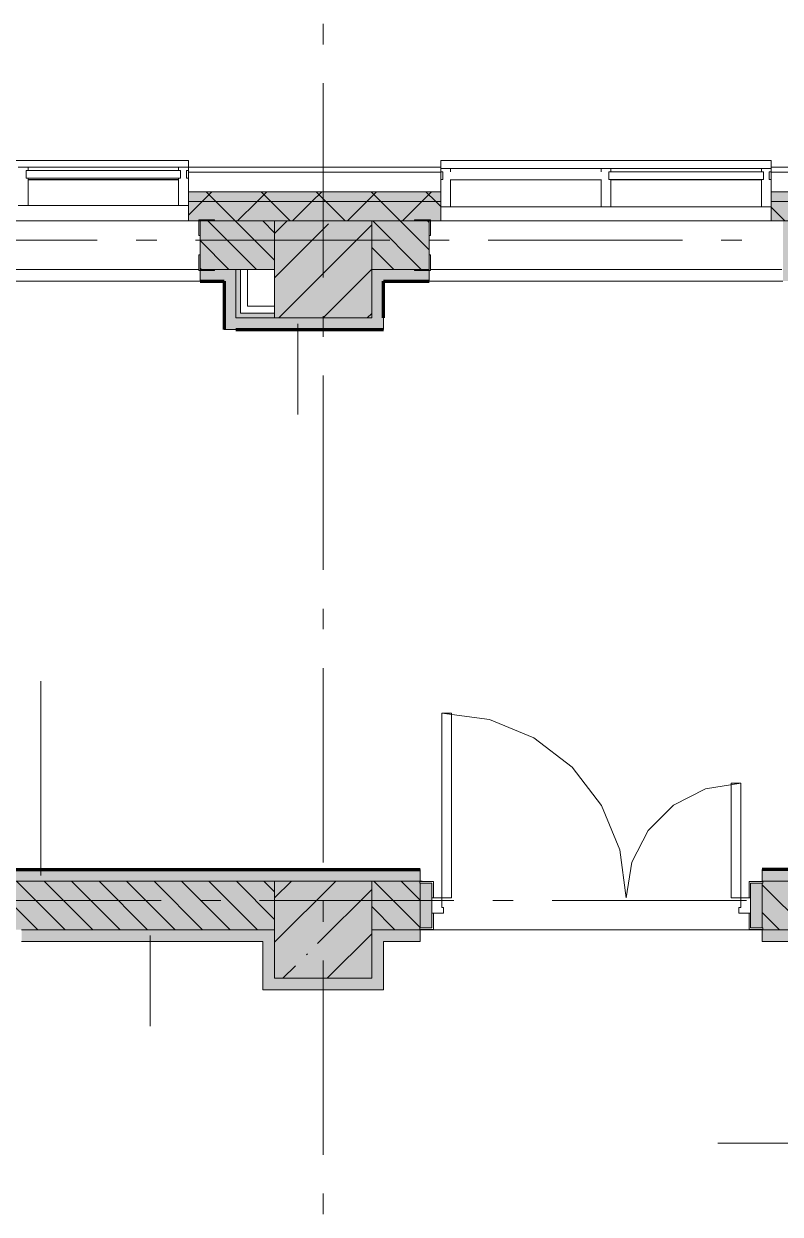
# Model space of a CAD drawing. Header units: millimetres. Extents: x -537608 to 253996, y -217170 to 186033.
# Drawn here: x -325852 to -321959, y -50015 to -43886 of the extents above; entities that cross this region are included whole.
import ezdxf

# ---------------------------------------------------------------- set-up
doc = ezdxf.new("R2010")
doc.units = ezdxf.units.MM
doc.layers.add('16) Лак 1.6м', color=160, linetype='Continuous', lineweight=90)
doc.layers.add('PDF _Геометрия', color=7, linetype='Continuous')
doc.layers.add('PDF _Сплошная заливка', color=7, linetype='Continuous', true_color=0xffffff)

msp = doc.modelspace()

# ---------------------------------------------------------------- hatches: boundary and pattern name
at = {"layer": 'PDF _Сплошная заливка', "transparency": 33554559}
h = msp.add_hatch(color=256, dxfattribs=at)
h.paths.add_polyline_path([(-291411.3555, -44900.6677), (-291411.3555, -44800.6673), (-298005.3554, -44800.6673), (-298005.3554, -44900.6677), (-292091.069, -44900.6677)], flags=0)
h.paths.add_polyline_path([(-300051.8592, -44900.6677), (-299705.3584, -44900.6677), (-299705.3584, -44800.6673), (-301005.3596, -44800.6673), (-301005.3596, -44900.6677), (-300470.8499, -44900.6677)], flags=0)
h.paths.add_polyline_path([(-303822.7632, -44900.6677), (-302705.3583, -44900.6677), (-302705.3583, -44800.6673), (-303995.3569, -44800.6673), (-303995.3569, -44900.6677)], flags=0)
h.paths.add_polyline_path([(-306061.3579, -44900.6677), (-305695.3599, -44900.6677), (-305695.3599, -44800.6673), (-307010.3586, -44800.6673), (-307010.3586, -44900.6677), (-306336.6949, -44900.6677)], flags=0)
h.paths.add_polyline_path([(-308850.6309, -44900.6677), (-308710.3573, -44900.6677), (-308710.3573, -44800.6673), (-310010.3585, -44800.6673), (-310010.3585, -44900.6677), (-309688.6081, -44900.6677)], flags=0)
h.paths.add_polyline_path([(-312061.362, -44900.6677), (-311710.3615, -44900.6677), (-311710.3615, -44800.6673), (-313005.3593, -44800.6673), (-313005.3593, -44900.6677), (-312202.5441, -44900.6677)], flags=0)
h.paths.add_polyline_path([(-316005.3592, -44900.6677), (-314705.3622, -44900.6677), (-314705.3622, -44800.6673), (-316005.3592, -44800.6673)], flags=0)
h.paths.add_polyline_path([(-318068.389, -44900.6677), (-317705.3621, -44900.6677), (-317705.3621, -44800.6673), (-319005.3634, -44800.6673), (-319005.3634, -44900.6677), (-318906.3662, -44900.6677)], flags=0)
h.paths.add_polyline_path([(-323934.2382, -44900.6677), (-323705.3619, -44900.6677), (-323705.3619, -44800.6673), (-325005.3632, -44800.6673), (-325005.3632, -44900.6677), (-324061.3615, -44900.6677)], flags=0)
h.paths.add_polyline_path([(-321420.3022, -44900.6677), (-320705.362, -44900.6677), (-320705.362, -44800.6673), (-322005.3633, -44800.6673), (-322005.3633, -44900.6677), (-321839.293, -44900.6677)], flags=0)
h.paths.add_polyline_path([(-326705.3618, -44900.6677), (-326705.3618, -44800.6673), (-328311.3625, -44800.6673), (-328311.3625, -44900.6677), (-326867.1607, -44900.6677)], flags=0)
h.paths.add_polyline_path([(-330011.3654, -44900.6677), (-330011.3654, -44800.6673), (-331311.3624, -44800.6673), (-331311.3624, -44900.6677), (-330219.0739, -44900.6677)], flags=0)
h.paths.add_polyline_path([(-342261.3661, -44900.6677), (-339011.3695, -44900.6677), (-339011.3695, -44800.6673), (-342261.3661, -44800.6673)], flags=0)
h = msp.add_hatch(color=256, dxfattribs=at)
h.paths.add_polyline_path([(-291511.3559, -44800.6673), (-291511.3559, -44750.6671), (-298005.3554, -44750.6671), (-298005.3554, -44800.6673), (-292091.069, -44800.6673)], flags=0)
h.paths.add_polyline_path([(-302705.3583, -44800.6673), (-302705.3583, -44750.6671), (-303995.3569, -44750.6671), (-303995.3569, -44800.6673), (-302984.786, -44800.6673)], flags=0)
h.paths.add_polyline_path([(-300051.8592, -44800.6673), (-299705.3584, -44800.6673), (-299705.3584, -44750.6671), (-301005.3596, -44750.6671), (-301005.3596, -44800.6673), (-300470.8499, -44800.6673)], flags=0)
h.paths.add_polyline_path([(-305695.3599, -44800.6673), (-305695.3599, -44750.6671), (-307010.3586, -44750.6671), (-307010.3586, -44800.6673), (-305917.7084, -44800.6673)], flags=0)
h.paths.add_polyline_path([(-308850.6309, -44800.6673), (-308710.3573, -44800.6673), (-308710.3573, -44750.6671), (-310010.3585, -44750.6671), (-310010.3585, -44800.6673), (-309688.6081, -44800.6673)], flags=0)
h.paths.add_polyline_path([(-311710.3615, -44800.6673), (-311710.3615, -44750.6671), (-313005.3593, -44750.6671), (-313005.3593, -44800.6673), (-311783.5533, -44800.6673)], flags=0)
h.paths.add_polyline_path([(-318068.389, -44800.6673), (-317705.3621, -44800.6673), (-317705.3621, -44750.6671), (-319005.3634, -44750.6671), (-319005.3634, -44800.6673), (-318906.3662, -44800.6673)], flags=0)
h.paths.add_polyline_path([(-314705.3622, -44800.6673), (-314705.3622, -44750.6671), (-316005.3592, -44750.6671), (-316005.3592, -44800.6673), (-314716.4758, -44800.6673)], flags=0)
h.paths.add_polyline_path([(-320705.362, -44800.6673), (-320705.362, -44750.6671), (-322005.3633, -44750.6671), (-322005.3633, -44800.6673), (-321001.3114, -44800.6673)], flags=0)
h.paths.add_polyline_path([(-324772.2154, -44800.6673), (-323705.3619, -44800.6673), (-323705.3619, -44750.6671), (-325005.3632, -44750.6671), (-325005.3632, -44800.6673)], flags=0)
h.paths.add_polyline_path([(-326867.1607, -44800.6673), (-326705.3618, -44800.6673), (-326705.3618, -44750.6671), (-328311.3625, -44750.6671), (-328311.3625, -44800.6673), (-327286.1471, -44800.6673)], flags=0)
h.paths.add_polyline_path([(-331311.3624, -44800.6673), (-330011.3654, -44800.6673), (-330011.3654, -44750.6671), (-331311.3624, -44750.6671)], flags=0)
h.paths.add_polyline_path([(-339011.3695, -44800.6673), (-339011.3695, -44750.6671), (-342211.3659, -44750.6671), (-342211.3659, -44800.6673), (-339017.8456, -44800.6673)], flags=0)
h = msp.add_hatch(color=256, dxfattribs=at)
h.paths.add_polyline_path([(-296280.9595, -45150.6667), (-294561.356, -45150.6667), (-294561.356, -44900.6677), (-297061.3581, -44900.6677), (-297061.3581, -45150.6667), (-297001.3553, -45150.6667)], flags=0)
h.paths.add_polyline_path([(-299764.9091, -45150.6667), (-299764.9091, -44900.6677), (-300944.909, -44900.6677), (-300944.909, -45150.6667), (-300051.8592, -45150.6667)], flags=0)
h.paths.add_polyline_path([(-297561.3559, -45150.6667), (-297561.3559, -44900.6677), (-297944.9091, -44900.6677), (-297944.9091, -45150.6667), (-297801.3587, -45150.6667)], flags=0)
h.paths.add_polyline_path([(-306001.3593, -45150.6667), (-305754.9106, -45150.6667), (-305754.9106, -44900.6677), (-306061.3579, -44900.6677), (-306061.3579, -45150.6667)], flags=0)
h.paths.add_polyline_path([(-302984.786, -45150.6667), (-302764.909, -45150.6667), (-302764.909, -44900.6677), (-303061.3579, -44900.6677), (-303061.3579, -45150.6667), (-303001.3594, -45150.6667)], flags=0)
h.paths.add_polyline_path([(-303741.36, -45150.6667), (-303561.3601, -45150.6667), (-303561.3601, -44900.6677), (-303934.9106, -44900.6677), (-303934.9106, -45150.6667), (-303822.7632, -45150.6667)], flags=0)
h.paths.add_polyline_path([(-306561.36, -45150.6667), (-306561.36, -44900.6677), (-306701.358, -44900.6677), (-306701.358, -45150.6667)], flags=0)
h.paths.add_polyline_path([(-306755.6857, -45150.6667), (-306736.3607, -45150.6667), (-306736.3607, -44900.6677), (-306949.9122, -44900.6677), (-306949.9122, -45150.6667), (-306761.3608, -45150.6667)], flags=0)
h.paths.add_polyline_path([(-308850.6309, -45150.6667), (-308769.9123, -45150.6667), (-308769.9123, -44900.6677), (-309949.9121, -44900.6677), (-309949.9121, -45150.6667), (-309688.6081, -45150.6667)], flags=0)
h.paths.add_polyline_path([(-312781.3616, -45150.6667), (-312561.3598, -45150.6667), (-312561.3598, -44900.6677), (-312944.9129, -44900.6677), (-312944.9129, -45150.6667)], flags=0)
h.paths.add_polyline_path([(-315561.3597, -45150.6667), (-315561.3597, -44900.6677), (-315944.9128, -44900.6677), (-315944.9128, -45150.6667), (-315732.9329, -45150.6667)], flags=0)
h.paths.add_polyline_path([(-312061.362, -45150.6667), (-311769.9122, -45150.6667), (-311769.9122, -44900.6677), (-312061.362, -44900.6677), (-312061.362, -45134.7692)], flags=0)
h.paths.add_polyline_path([(-315061.3619, -45150.6667), (-314764.9129, -45150.6667), (-314764.9129, -44900.6677), (-315061.3619, -44900.6677), (-315061.3619, -45134.7692)], flags=0)
h.paths.add_polyline_path([(-318906.3662, -45150.6667), (-317764.9128, -45150.6667), (-317764.9128, -44900.6677), (-318944.9127, -44900.6677), (-318944.9127, -45150.6667)], flags=0)
h.paths.add_polyline_path([(-321001.3114, -45150.6667), (-320764.917, -45150.6667), (-320764.917, -44900.6677), (-321945.5326, -44900.6677), (-321945.5326, -45150.6667), (-321001.3631, -45150.6667)], flags=0)
h.paths.add_polyline_path([(-324944.9168, -45150.6667), (-324561.3637, -45150.6667), (-324561.3637, -44900.6677), (-324944.9168, -44900.6677), (-324944.9168, -44956.8232)], flags=0)
h.paths.add_polyline_path([(-324001.3631, -45150.6667), (-323765.5327, -45150.6667), (-323765.5327, -44900.6677), (-324061.3615, -44900.6677), (-324061.3615, -45150.6667)], flags=0)
h.paths.add_polyline_path([(-327561.3636, -45150.6667), (-327561.3636, -44900.6677), (-327611.3638, -44900.6677), (-327611.3638, -45150.6667)], flags=0)
h.paths.add_polyline_path([(-330551.3609, -45150.6667), (-330071.364, -45150.6667), (-330071.364, -44900.6677), (-330611.368, -44900.6677), (-330611.368, -45150.6667)], flags=0)
h.paths.add_polyline_path([(-326764.9169, -45150.6667), (-326764.9169, -44900.6677), (-327061.3657, -44900.6677), (-327061.3657, -45150.6667), (-326867.1607, -45150.6667)], flags=0)
h.paths.add_polyline_path([(-328251.3639, -45150.6667), (-328111.3659, -45150.6667), (-328111.3659, -44900.6677), (-328251.3639, -44900.6677), (-328251.3639, -44956.8232)], flags=0)
h.paths.add_polyline_path([(-331111.3615, -45150.6667), (-331111.3615, -44900.6677), (-331251.3638, -44900.6677), (-331251.3638, -45150.6667)], flags=0)
h.paths.add_polyline_path([(-339611.3634, -45150.6667), (-339071.368, -45150.6667), (-339071.368, -44900.6677), (-339611.3634, -44900.6677)], flags=0)
at = {"layer": 'PDF _Сплошная заливка', "true_color": 0xff7d7d, "transparency": 33554559}
for points in [[(-324061.3615, -45400.6677), (-324001.3631, -45400.6677), (-324001.3631, -45150.6667), (-324061.3615, -45150.6667), (-324061.3615, -45312.8143)], [(-324761.3646, -45460.6684), (-324761.3646, -45210.6673), (-324821.3631, -45210.6673), (-324821.3631, -45460.6684), (-324772.2154, -45460.6684)], [(-324561.3637, -45460.6684), (-324001.3631, -45460.6684), (-324001.3631, -45400.6677), (-324761.3646, -45400.6677), (-324761.3646, -45460.6684)], [(-324621.3623, -48610.669), (-324561.3637, -48610.669), (-324561.3637, -48550.6683), (-325863.8279, -48550.6683), (-325863.8279, -48610.669), (-324772.2154, -48610.669)], [(-324061.3615, -48860.6679), (-324001.3631, -48860.6679), (-324001.3631, -48800.6672), (-324561.3637, -48800.6672), (-324561.3637, -48860.6679)]]:
    msp.add_hatch(color=11, dxfattribs=at).paths.add_polyline_path(points)
h = msp.add_hatch(color=11, dxfattribs=at)
h.paths.add_polyline_path([(-321801.3622, -45210.6673), (-321741.3637, -45210.6673), (-321741.3637, -45150.6667), (-321945.5326, -45150.6667), (-321945.5326, -45210.6673), (-321839.293, -45210.6673)], flags=0)
h.paths.add_polyline_path([(-323934.2382, -45210.6673), (-323765.5327, -45210.6673), (-323765.5327, -45150.6667), (-324001.3631, -45150.6667), (-324001.3631, -45210.6673)], flags=0)
h = msp.add_hatch(color=11, dxfattribs=at)
h.paths.add_polyline_path([(-318068.389, -48300.6672), (-317116.8563, -48300.6672), (-317116.8563, -48240.6687), (-319155.3597, -48240.6687), (-319155.3597, -48300.6672), (-318906.3662, -48300.6672)], flags=0)
h.paths.add_polyline_path([(-322051.3633, -48300.6672), (-320355.3605, -48300.6672), (-320355.3605, -48240.6687), (-322051.3633, -48240.6687)], flags=0)
h.paths.add_polyline_path([(-324061.3615, -48300.6672), (-323811.3648, -48300.6672), (-323811.3648, -48240.6687), (-327221.3647, -48240.6687), (-327221.3647, -48300.6672), (-324561.3637, -48300.6672)], flags=0)
at = {"layer": 'PDF _Сплошная заливка', "transparency": 33554559}
h = msp.add_hatch(color=256, dxfattribs=at)
h.paths.add_polyline_path([(-322049.361, -48550.6683), (-321561.3638, -48550.6683), (-321561.3638, -48300.6672), (-322049.361, -48302.6673), (-322051.3633, -48550.6683)], flags=0)
h.paths.add_polyline_path([(-327061.3657, -48550.6683), (-324561.3637, -48550.6683), (-324561.3637, -48300.6672), (-327061.3657, -48300.6672)], flags=0)
h.paths.add_polyline_path([(-323813.3628, -48550.6683), (-323813.3628, -48548.6682), (-323813.3628, -48300.6672), (-324061.3615, -48300.6672), (-324061.3615, -48550.6683), (-323934.2382, -48550.6683)], flags=0)
at = {"layer": 'PDF _Сплошная заливка', "true_color": 0xff7d7d, "transparency": 33554559}
h = msp.add_hatch(color=11, dxfattribs=at)
h.paths.add_polyline_path([(-321621.3623, -48610.669), (-321561.3638, -48610.669), (-321561.3638, -48550.6683), (-322051.3633, -48550.6683), (-322051.3633, -48610.669)], flags=0)
h.paths.add_polyline_path([(-323811.3648, -48610.669), (-323811.3648, -48550.6683), (-324001.3631, -48550.6683), (-324001.3631, -48610.669), (-323934.2382, -48610.669)], flags=0)

# ---------------------------------------------------------------- linework, layer by layer
at = {"layer": '16) Лак 1.6м'}
for p, q in [((-324944.9168, -45210.6673), (-324821.3631, -45210.6673)), ((-324821.3631, -45210.6673), (-324821.3631, -45460.6684)), ((-324001.3631, -45400.6677), (-324001.3631, -45210.6673)), ((-324001.3631, -45210.6673), (-323765.5327, -45210.6673)), ((-324761.3646, -45460.6684), (-324001.3631, -45460.6684)), ((-327221.3647, -48240.6687), (-323811.3648, -48240.6687)), ((-320355.3605, -48240.6687), (-322051.3633, -48240.6687))]:
    msp.add_line(p, q, dxfattribs=at)
at = {"layer": 'PDF _Геометрия', "color": 253, "lineweight": 9, "true_color": 0xaaaaaa}
for p, q in [((-324311.3627, -43991.8325), (-324311.3627, -43885.9997)), ((-324311.3627, -45191.8333), (-324311.3627, -44191.8334)), ((-326705.3618, -44589.6671), (-325005.3632, -44589.6671)), ((-325005.3632, -44589.6671), (-325005.3632, -44623.6665)), ((-323705.3619, -44623.6665), (-323705.3619, -44589.6671)), ((-323705.3619, -44589.6671), (-322005.3633, -44589.6671)), ((-322005.3633, -44589.6671), (-322005.3633, -44623.6665)), ((-325830.3624, -44687.6673), (-325055.3634, -44687.6673)), ((-325055.3634, -44689.6675), (-325830.3624, -44689.6675)), ((-322880.3627, -44689.6675), (-323655.3617, -44689.6675)), ((-322830.3625, -44687.6673), (-322055.3635, -44687.6673)), ((-322055.3635, -44689.6675), (-322830.3625, -44689.6675)), ((-325473.958, -45000.6682), (-326473.9623, -45000.6682)), ((-325168.1265, -45000.6682), (-325273.9615, -45000.6682)), ((-323968.1257, -45000.6682), (-324968.1257, -45000.6682)), ((-323662.2942, -45000.6682), (-323768.1248, -45000.6682)), ((-322462.2934, -45000.6682), (-323462.2934, -45000.6682)), ((-322156.4576, -45000.6682), (-322262.2926, -45000.6682)), ((-324311.3627, -45497.6669), (-324311.3627, -45391.832)), ((-324311.3627, -46697.6656), (-324311.3627, -45697.6656)), ((-324311.3627, -47003.4993), (-324311.3627, -46897.6665)), ((-324311.3627, -48203.5001), (-324311.3627, -47203.5001)), ((-325144.3795, -48400.6676), (-326144.3794, -48400.6676)), ((-324838.548, -48400.6676), (-324944.3786, -48400.6676)), ((-323638.5471, -48400.6676), (-324638.5471, -48400.6676)), ((-324311.3627, -48509.3337), (-324311.3627, -48403.5009)), ((-323332.7113, -48400.6676), (-323438.5463, -48400.6676)), ((-322132.7149, -48400.6676), (-323132.7148, -48400.6676)), ((-324061.3615, -48550.6683), (-324053.3612, -48550.6683)), ((-324311.3627, -49709.3345), (-324311.3627, -48709.3324)), ((-324311.3627, -50015.166), (-324311.3627, -49909.3354))]:
    msp.add_line(p, q, dxfattribs=at)
at = {"layer": 'PDF _Геометрия', "lineweight": 9}
for p, q in [((-325830.3624, -44623.6665), (-325880.3626, -44623.6665)), ((-325840.365, -44680.6681), (-325840.365, -44640.6662)), ((-325840.365, -44640.6662), (-325830.3624, -44640.6662)), ((-325830.3624, -44680.6681), (-325840.365, -44680.6681)), ((-325830.3624, -44623.6665), (-325055.3634, -44623.6665)), ((-325830.3624, -44640.6662), (-325830.3624, -44623.6665)), ((-325830.3624, -44640.6662), (-325055.3634, -44640.6662)), ((-325830.3624, -44680.6681), (-325055.3634, -44680.6681)), ((-325830.3624, -44820.6683), (-325830.3624, -44680.6681)), ((-325005.3632, -44623.6665), (-325055.3634, -44623.6665)), ((-325055.3634, -44623.6665), (-325055.3634, -44640.6662)), ((-325055.3634, -44640.6662), (-325045.365, -44640.6662)), ((-325045.365, -44680.6681), (-325055.3634, -44680.6681)), ((-325055.3634, -44680.6681), (-325055.3634, -44820.6683)), ((-325045.365, -44640.6662), (-325045.365, -44680.6681)), ((-325015.3615, -44680.6681), (-325015.3615, -44640.6662)), ((-325015.3615, -44640.6662), (-325005.3632, -44640.6662)), ((-325005.3632, -44680.6681), (-325015.3615, -44680.6681)), ((-323705.3619, -44623.6665), (-325005.3632, -44623.6665)), ((-325005.3632, -44623.6665), (-325005.3632, -44650.6667)), ((-325005.3632, -44640.6662), (-325005.3632, -44623.6665)), ((-325005.3632, -44650.6667), (-325005.3632, -44750.6671)), ((-323705.3619, -44650.6667), (-325005.3632, -44650.6667)), ((-325005.3632, -44820.6683), (-325005.3632, -44680.6681)), ((-323705.3619, -44650.6667), (-323705.3619, -44623.6665)), ((-323655.3617, -44630.6679), (-323705.3619, -44630.6679)), ((-323705.3619, -44630.6679), (-323705.3619, -44647.6676)), ((-323705.3619, -44647.6676), (-323695.3636, -44647.6676)), ((-323705.3619, -44750.6671), (-323705.3619, -44650.6667)), ((-323695.3636, -44647.6676), (-323695.3636, -44687.6673)), ((-323655.3617, -44647.6676), (-323655.3617, -44630.6679)), ((-323655.3617, -44630.6679), (-322880.3627, -44630.6679)), ((-322830.3625, -44630.6679), (-322880.3627, -44630.6679)), ((-322880.3627, -44630.6679), (-322880.3627, -44647.6676)), ((-322840.3608, -44687.6673), (-322840.3608, -44647.6676)), ((-322840.3608, -44647.6676), (-322830.3625, -44647.6676)), ((-322830.3625, -44630.6679), (-322055.3635, -44630.6679)), ((-322830.3625, -44647.6676), (-322830.3625, -44630.6679)), ((-322830.3625, -44647.6676), (-322055.3635, -44647.6676)), ((-322005.3633, -44630.6679), (-322055.3635, -44630.6679)), ((-322055.3635, -44630.6679), (-322055.3635, -44647.6676)), ((-322055.3635, -44647.6676), (-322045.3609, -44647.6676)), ((-322045.3609, -44647.6676), (-322045.3609, -44687.6673)), ((-322015.3616, -44687.6673), (-322015.3616, -44647.6676)), ((-322015.3616, -44647.6676), (-322005.3633, -44647.6676)), ((-320705.362, -44623.6665), (-322005.3633, -44623.6665)), ((-322005.3633, -44623.6665), (-322005.3633, -44650.6667)), ((-322005.3633, -44647.6676), (-322005.3633, -44630.6679)), ((-322005.3633, -44650.6667), (-322005.3633, -44750.6671)), ((-320705.362, -44650.6667), (-322005.3633, -44650.6667)), ((-323695.3636, -44687.6673), (-323705.3619, -44687.6673)), ((-323705.3619, -44687.6673), (-323705.3619, -44827.6675)), ((-323655.3617, -44827.6675), (-323655.3617, -44687.6673)), ((-322880.3627, -44687.6673), (-322880.3627, -44827.6675)), ((-322830.3625, -44687.6673), (-322840.3608, -44687.6673)), ((-322830.3625, -44827.6675), (-322830.3625, -44687.6673)), ((-322045.3609, -44687.6673), (-322055.3635, -44687.6673)), ((-322055.3635, -44687.6673), (-322055.3635, -44827.6675)), ((-322005.3633, -44687.6673), (-322015.3616, -44687.6673)), ((-322005.3633, -44827.6675), (-322005.3633, -44687.6673)), ((-325005.3632, -44750.6671), (-325005.3632, -44800.6673)), ((-323705.3619, -44750.6671), (-325005.3632, -44750.6671)), ((-325005.3632, -44871.2498), (-324934.7807, -44800.6673)), ((-325005.3632, -44800.6673), (-325005.3632, -44900.6677)), ((-323705.3619, -44800.6673), (-325005.3632, -44800.6673)), ((-324934.7807, -44800.6673), (-324884.7805, -44750.6671)), ((-324863.561, -44800.6673), (-324913.5612, -44750.6671)), ((-324763.5606, -44900.6677), (-324863.561, -44800.6673)), ((-324751.9389, -44900.6677), (-324651.9385, -44800.6673)), ((-324651.9385, -44800.6673), (-324601.9383, -44750.6671)), ((-324580.7188, -44800.6673), (-324630.719, -44750.6671)), ((-324480.7183, -44900.6677), (-324580.7188, -44800.6673)), ((-324469.0966, -44900.6677), (-324369.0963, -44800.6673)), ((-324369.0963, -44800.6673), (-324319.0961, -44750.6671)), ((-324297.8722, -44800.6673), (-324347.8724, -44750.6671)), ((-324197.8761, -44900.6677), (-324297.8722, -44800.6673)), ((-324186.2501, -44900.6677), (-324086.2497, -44800.6673)), ((-324086.2497, -44800.6673), (-324036.2538, -44750.6671)), ((-324015.03, -44800.6673), (-324065.0302, -44750.6671)), ((-323915.0296, -44900.6677), (-324015.03, -44800.6673)), ((-323903.4079, -44900.6677), (-323803.4074, -44800.6673)), ((-323803.4074, -44800.6673), (-323753.4073, -44750.6671)), ((-323732.1878, -44800.6673), (-323782.1879, -44750.6671)), ((-323705.3619, -44827.4932), (-323732.1878, -44800.6673)), ((-323705.3619, -44800.6673), (-323705.3619, -44750.6671)), ((-323705.3619, -44900.6677), (-323705.3619, -44800.6673)), ((-322005.3633, -44750.6671), (-322005.3633, -44800.6673)), ((-320705.362, -44750.6671), (-322005.3633, -44750.6671)), ((-322005.3633, -44800.6673), (-322005.3633, -44900.6677)), ((-320705.362, -44800.6673), (-322005.3633, -44800.6673)), ((-325880.3626, -44820.6683), (-325830.3624, -44820.6683)), ((-325830.3624, -44820.6683), (-325055.3634, -44820.6683)), ((-325055.3634, -44820.6683), (-325005.3632, -44820.6683)), ((-323705.3619, -44827.6675), (-323655.3617, -44827.6675)), ((-323655.3617, -44827.6675), (-322880.3627, -44827.6675)), ((-322880.3627, -44827.6675), (-322830.3625, -44827.6675)), ((-322830.3625, -44827.6675), (-322055.3635, -44827.6675)), ((-322055.3635, -44827.6675), (-322005.3633, -44827.6675)), ((-321935.1339, -44900.6677), (-322005.3633, -44830.4362)), ((-325005.3632, -44900.6677), (-326705.3618, -44900.6677)), ((-326705.3618, -44900.6677), (-325005.3632, -44900.6677)), ((-325005.3632, -44900.6677), (-324561.3637, -44900.6677)), ((-324561.3637, -44900.6677), (-324944.9168, -44900.6677)), ((-324944.9168, -44900.6677), (-324944.9168, -45150.6667)), ((-324654.9828, -45150.6667), (-324904.9795, -44900.6677)), ((-324561.3637, -45102.8646), (-324763.5606, -44900.6677)), ((-324561.3637, -44961.4413), (-324622.1373, -44900.6677)), ((-324561.3637, -44965.4997), (-324496.5296, -44900.6677)), ((-324061.3615, -44900.6677), (-324561.3637, -44900.6677)), ((-324561.3637, -44900.6677), (-324561.3637, -45400.6677)), ((-324561.3637, -45193.5987), (-324283.3871, -44915.6221)), ((-324540.3336, -45400.6677), (-324061.3615, -44921.6978)), ((-323765.5327, -44900.6677), (-324061.3615, -44900.6677)), ((-324061.3615, -44900.6677), (-323705.3619, -44900.6677)), ((-324061.3615, -45400.6677), (-324061.3615, -44900.6677)), ((-323806.4517, -45150.6667), (-324056.4528, -44900.6677)), ((-323765.5327, -45050.1646), (-323915.0296, -44900.6677)), ((-323765.5327, -44908.7435), (-323773.6106, -44900.6677)), ((-323765.5327, -45150.6667), (-323765.5327, -44900.6677)), ((-322005.3633, -44900.6677), (-323705.3619, -44900.6677)), ((-323705.3619, -44900.6677), (-322005.3633, -44900.6677)), ((-322005.3633, -44900.6677), (-320705.362, -44900.6677)), ((-324796.4017, -45150.6667), (-324944.9168, -45002.1537)), ((-323947.875, -45150.6667), (-324061.3615, -45037.178)), ((-324950.9149, -45150.6667), (-326758.9144, -45150.6667)), ((-326758.9144, -45150.6667), (-324950.9149, -45150.6667)), ((-324937.825, -45150.6667), (-324944.9168, -45143.5748)), ((-324944.9168, -45150.6667), (-324761.3646, -45150.6667)), ((-324761.3646, -45150.6667), (-324944.9168, -45150.6667)), ((-324944.9168, -45150.6667), (-324944.9168, -45210.6673)), ((-324761.3646, -45150.6667), (-324761.3646, -45210.6673)), ((-324761.3646, -45210.6673), (-324761.3646, -45150.6667)), ((-324736.3645, -45150.6667), (-324761.3646, -45150.6667)), ((-324761.3646, -45150.6667), (-324561.3637, -45150.6667)), ((-324701.3617, -45150.6667), (-324736.3645, -45150.6667)), ((-324736.3645, -45150.6667), (-324736.3645, -45340.6671)), ((-324701.3617, -45340.6671), (-324701.3617, -45150.6667)), ((-324312.2367, -45400.6677), (-324061.3615, -45149.7947)), ((-324001.3631, -45150.6667), (-324061.3615, -45150.6667)), ((-324061.3615, -45150.6667), (-324001.3631, -45150.6667)), ((-324001.3631, -45150.6667), (-323765.5327, -45150.6667)), ((-323765.5327, -45150.6667), (-324001.3631, -45150.6667)), ((-323765.5327, -45210.6673), (-323765.5327, -45150.6667)), ((-321951.5351, -45150.6667), (-323759.5346, -45150.6667)), ((-323759.5346, -45150.6667), (-321951.5351, -45150.6667)), ((-324944.9168, -45210.6673), (-326764.9169, -45210.6673)), ((-324761.3646, -45400.6677), (-324761.3646, -45210.6673)), ((-324761.3646, -45210.6673), (-324761.3646, -45340.6671)), ((-321945.5326, -45210.6673), (-323765.5327, -45210.6673)), ((-324761.3646, -45340.6671), (-324761.3646, -45375.6676)), ((-324736.3645, -45340.6671), (-324736.3645, -45375.6676)), ((-324561.3637, -45340.6671), (-324701.3617, -45340.6671)), ((-324761.3646, -45375.6676), (-324761.3646, -45400.6677)), ((-324561.3637, -45400.6677), (-324761.3646, -45400.6677)), ((-324761.3646, -45400.6677), (-324561.3637, -45400.6677)), ((-324736.3645, -45375.6676), (-324561.3637, -45375.6676)), ((-324561.3637, -45400.6677), (-324061.3615, -45400.6677)), ((-324084.1355, -45400.6677), (-324061.3615, -45377.8938)), ((-324001.3631, -45460.6684), (-324001.3631, -45400.6677)), ((-324821.3631, -45460.6684), (-324761.3646, -45460.6684)), ((-324441.3236, -45430.667), (-324441.3236, -45896.8182)), ((-325765.1322, -48270.668), (-325765.1322, -47270.668)), ((-323701.3617, -47435.6683), (-323701.3617, -48385.668)), ((-323651.3615, -47435.6683), (-323701.3617, -47435.6683)), ((-323701.3617, -47435.6683), (-323455.4858, -47468.0379)), ((-323651.3615, -48385.668), (-323651.3615, -47435.6683)), ((-323455.4858, -47468.0379), (-323226.364, -47562.9444)), ((-323226.364, -47562.9444), (-323029.6098, -47713.9161)), ((-323029.6098, -47713.9161), (-322878.6403, -47910.6681)), ((-322343.6828, -47824.5456), (-322161.3621, -47795.6681)), ((-322161.3621, -47795.6681), (-322211.3623, -47795.6681)), ((-322211.3623, -47795.6681), (-322211.3623, -48385.668)), ((-322161.3621, -48385.668), (-322161.3621, -47795.6681)), ((-322508.1556, -47908.3472), (-322343.6828, -47824.5456)), ((-322878.6403, -47910.6681), (-322783.7338, -48139.7898)), ((-322638.6807, -48038.8744), (-322508.1556, -47908.3472)), ((-322722.4866, -48203.3472), (-322638.6807, -48038.8744)), ((-322783.7338, -48139.7898), (-322751.362, -48385.668)), ((-322751.362, -48385.668), (-322722.4866, -48203.3472)), ((-323811.3648, -48240.6687), (-323811.3648, -48300.6672)), ((-322051.3633, -48240.6687), (-322051.3633, -48300.6672)), ((-324561.3637, -48300.6672), (-327061.3657, -48300.6672)), ((-327061.3657, -48300.6672), (-324561.3637, -48300.6672)), ((-325780.4655, -48550.6683), (-326030.4666, -48300.6672)), ((-325639.0423, -48550.6683), (-325889.0433, -48300.6672)), ((-325497.6233, -48550.6683), (-325747.62, -48300.6672)), ((-325356.2, -48550.6683), (-325606.2011, -48300.6672)), ((-325214.7811, -48550.6683), (-325464.7778, -48300.6672)), ((-325073.3578, -48550.6683), (-325323.3588, -48300.6672)), ((-324931.9345, -48550.6683), (-325181.9356, -48300.6672)), ((-324790.5156, -48550.6683), (-325040.5166, -48300.6672)), ((-324649.0923, -48550.6683), (-324899.0933, -48300.6672)), ((-324561.3637, -48496.9779), (-324757.6701, -48300.6672)), ((-324561.3637, -48355.5568), (-324616.2511, -48300.6672)), ((-324561.3637, -48615.0761), (-324246.9549, -48300.6672)), ((-324561.3637, -48386.9791), (-324475.0517, -48300.6672)), ((-324061.3615, -48300.6672), (-324561.3637, -48300.6672)), ((-324561.3637, -48300.6672), (-324561.3637, -48800.6672)), ((-324340.4103, -48622.2239), (-324061.3615, -48343.1752)), ((-324061.3615, -48800.6672), (-324061.3615, -48300.6672)), ((-323811.3648, -48300.6672), (-324061.3615, -48300.6672)), ((-324061.3615, -48300.6672), (-323811.3648, -48300.6672)), ((-323811.3648, -48539.8712), (-324050.5666, -48300.6672)), ((-323811.3648, -48398.4479), (-323909.1434, -48300.6672)), ((-323743.3616, -48302.6673), (-323813.3628, -48302.6673)), ((-323813.3628, -48302.6673), (-323813.3628, -48310.6677)), ((-323813.3628, -48310.6677), (-323751.3619, -48310.6677)), ((-323751.3619, -48310.6677), (-323811.3648, -48310.6677)), ((-323811.3648, -48310.6677), (-323811.3648, -48540.6678)), ((-323751.3619, -48310.6677), (-323751.3619, -48385.668)), ((-323751.3619, -48540.6678), (-323751.3619, -48310.6677)), ((-323743.3616, -48385.668), (-323743.3616, -48302.6673)), ((-322049.361, -48302.6673), (-322119.3622, -48302.6673)), ((-322119.3622, -48302.6673), (-322119.3622, -48385.668)), ((-322111.3618, -48385.668), (-322111.3618, -48310.6677)), ((-322111.3618, -48310.6677), (-322049.361, -48310.6677)), ((-322051.3633, -48310.6677), (-322111.3618, -48310.6677)), ((-322111.3618, -48310.6677), (-322111.3618, -48540.6678)), ((-322051.3633, -48300.6672), (-321561.3638, -48300.6672)), ((-321561.3638, -48300.6672), (-322051.3633, -48300.6672)), ((-322051.3633, -48540.6678), (-322051.3633, -48310.6677)), ((-321820.6656, -48550.6683), (-322051.3633, -48319.9706)), ((-322049.361, -48310.6677), (-322049.361, -48302.6673)), ((-323701.3617, -48385.668), (-323751.3619, -48385.668)), ((-323751.3619, -48385.668), (-323751.3619, -48465.6675)), ((-323751.3619, -48385.668), (-323743.3616, -48385.668)), ((-323701.3617, -48385.668), (-323651.3615, -48385.668)), ((-323701.3617, -48435.6682), (-323701.3617, -48385.668)), ((-322211.3623, -48385.668), (-322161.3621, -48385.668)), ((-322161.3621, -48385.668), (-322161.3621, -48435.6682)), ((-322111.3618, -48385.668), (-322161.3621, -48385.668)), ((-322119.3622, -48385.668), (-322111.3618, -48385.668)), ((-322111.3618, -48465.6675), (-322111.3618, -48385.668)), ((-323941.9846, -48550.6683), (-324061.3615, -48431.2913)), ((-323751.3619, -48465.6675), (-323691.3635, -48465.6675)), ((-323743.3616, -48465.6675), (-323751.3619, -48465.6675)), ((-323751.3619, -48465.6675), (-323751.3619, -48540.6678)), ((-323743.3616, -48548.6682), (-323743.3616, -48465.6675)), ((-323691.3635, -48435.6682), (-323701.3617, -48435.6682)), ((-323691.3635, -48465.6675), (-323691.3635, -48435.6682)), ((-322161.3621, -48435.6682), (-322171.3647, -48435.6682)), ((-322171.3647, -48435.6682), (-322171.3647, -48465.6675)), ((-322171.3647, -48465.6675), (-322111.3618, -48465.6675)), ((-322111.3618, -48465.6675), (-322119.3622, -48465.6675)), ((-322119.3622, -48465.6675), (-322119.3622, -48548.6682)), ((-322111.3618, -48540.6678), (-322111.3618, -48465.6675)), ((-321962.0889, -48550.6683), (-322051.3633, -48461.3917)), ((-323813.3628, -48540.6678), (-323813.3628, -48548.6682)), ((-323751.3619, -48540.6678), (-323813.3628, -48540.6678)), ((-323811.3648, -48540.6678), (-323751.3619, -48540.6678)), ((-322049.361, -48540.6678), (-322111.3618, -48540.6678)), ((-322111.3618, -48540.6678), (-322051.3633, -48540.6678)), ((-322049.361, -48548.6682), (-322049.361, -48540.6678)), ((-325863.8279, -48550.6683), (-324561.3637, -48550.6683)), ((-324561.3637, -48550.6683), (-325863.8279, -48550.6683)), ((-325202.1777, -48580.6676), (-325202.1777, -49046.8188)), ((-324290.7588, -48800.6672), (-324061.3615, -48571.2742)), ((-324001.3631, -48550.6683), (-324061.3615, -48550.6683)), ((-324061.3615, -48550.6683), (-324001.3631, -48550.6683)), ((-323811.3648, -48550.6683), (-324001.3631, -48550.6683)), ((-324001.3631, -48550.6683), (-323811.3648, -48550.6683)), ((-323813.3628, -48548.6682), (-323743.3616, -48548.6682)), ((-323811.3648, -48550.6683), (-323811.3648, -48610.669)), ((-322119.3622, -48548.6682), (-322049.361, -48548.6682)), ((-322051.3633, -48610.669), (-322051.3633, -48550.6683)), ((-322051.3633, -48550.6683), (-321561.3638, -48550.6683)), ((-321561.3638, -48550.6683), (-322051.3633, -48550.6683)), ((-324621.3623, -48610.669), (-325863.8279, -48610.669)), ((-324621.3623, -48860.6679), (-324621.3623, -48610.669)), ((-323811.3648, -48610.669), (-324001.3631, -48610.669)), ((-324001.3631, -48610.669), (-324001.3631, -48800.6672)), ((-321621.3623, -48610.669), (-322051.3633, -48610.669)), ((-324397.4334, -48679.2471), (-324392.6927, -48674.5062)), ((-324518.8558, -48800.6672), (-324454.4609, -48736.2724)), ((-324561.3637, -48800.6672), (-324061.3615, -48800.6672)), ((-324062.6576, -48800.6672), (-324061.3615, -48799.3732)), ((-324001.3631, -48800.6672), (-324001.3631, -48860.6679)), ((-324561.3637, -48860.6679), (-324621.3623, -48860.6679)), ((-324001.3631, -48860.6679), (-324561.3637, -48860.6679)), ((-321839.082, -49650.279), (-322280.5281, -49650.279))]:
    msp.add_line(p, q, dxfattribs=at)
at = {"layer": 'PDF _Геометрия', "color": 253, "lineweight": 20, "true_color": 0xaaaaaa}
for p, q in [((-324869.9165, -44894.6675), (-324950.9149, -44894.6675)), ((-324950.9149, -44894.6675), (-324950.9149, -44975.6681)), ((-324944.9168, -44975.6681), (-324944.9168, -44900.6677)), ((-324944.9168, -44900.6677), (-324869.9165, -44900.6677)), ((-324869.9165, -44900.6677), (-324869.9165, -44894.6675)), ((-323759.5346, -44894.6675), (-323840.533, -44894.6675)), ((-323840.533, -44894.6675), (-323840.533, -44900.6677)), ((-323840.533, -44900.6677), (-323765.5327, -44900.6677)), ((-323765.5327, -44900.6677), (-323765.5327, -44975.6681)), ((-323759.5346, -44975.6681), (-323759.5346, -44894.6675)), ((-324950.9149, -44975.6681), (-324944.9168, -44975.6681)), ((-323765.5327, -44975.6681), (-323759.5346, -44975.6681)), ((-324944.9168, -45075.6664), (-324950.9149, -45075.6664)), ((-324950.9149, -45075.6664), (-324950.9149, -45156.6669)), ((-324944.9168, -45150.6667), (-324944.9168, -45075.6664)), ((-323765.5327, -45075.6664), (-323765.5327, -45150.6667)), ((-323759.5346, -45075.6664), (-323765.5327, -45075.6664)), ((-323759.5346, -45156.6669), (-323759.5346, -45075.6664)), ((-324950.9149, -45156.6669), (-324869.9165, -45156.6669)), ((-324869.9165, -45150.6667), (-324944.9168, -45150.6667)), ((-324869.9165, -45156.6669), (-324869.9165, -45150.6667)), ((-323765.5327, -45150.6667), (-323840.533, -45150.6667)), ((-323840.533, -45150.6667), (-323840.533, -45156.6669)), ((-323840.533, -45156.6669), (-323759.5346, -45156.6669))]:
    msp.add_line(p, q, dxfattribs=at)
at = {"layer": 'PDF _Геометрия', "color": 9, "lineweight": 9, "true_color": 0xc0c0c0}
for p, q in [((-323811.3648, -48300.6672), (-323801.3622, -48300.6672)), ((-322051.3633, -48550.6683), (-323811.3648, -48550.6683)), ((-323801.3622, -48550.6683), (-322051.3633, -48550.6683))]:
    msp.add_line(p, q, dxfattribs=at)
at = {"layer": 'PDF _Сплошная заливка', "lineweight": 35, "transparency": 33554559}
for points in [[(-324061.3615, -45400.6677), (-324061.3615, -44900.6677), (-324561.3637, -45400.6677), (-324561.3637, -44900.6677)], [(-324061.3615, -48800.6672), (-324061.3615, -48300.6672), (-324561.3637, -48800.6672), (-324561.3637, -48300.6672)]]:
    msp.add_solid(points, dxfattribs=at)
at = {"layer": 'PDF _Сплошная заливка', "color": 11, "lineweight": 35, "true_color": 0xff7d7d, "transparency": 33554559}
for points in [[(-324944.9168, -45210.6673), (-324761.3646, -45210.6673), (-324944.9168, -45150.6667), (-324761.3646, -45150.6667)], [(-324001.3631, -48800.6672), (-324001.3631, -48550.6683), (-324061.3615, -48800.6672), (-324061.3615, -48550.6683)], [(-324561.3637, -48860.6679), (-324561.3637, -48610.669), (-324621.3623, -48860.6679), (-324621.3623, -48610.669)]]:
    msp.add_solid(points, dxfattribs=at)
at = {"layer": 'PDF _Сплошная заливка', "color": 75, "lineweight": 35, "true_color": 0x77b143, "transparency": 33554559}
for points in [[(-324736.3645, -45375.6676), (-324736.3645, -45150.6667), (-324761.3646, -45375.6676), (-324761.3646, -45150.6667)], [(-324561.3637, -45400.6677), (-324561.3637, -45375.6676), (-324761.3646, -45400.6677), (-324761.3646, -45375.6676)]]:
    msp.add_solid(points, dxfattribs=at)
at = {"layer": 'PDF _Сплошная заливка', "color": 7, "lineweight": 35, "true_color": 0xf4f4f4, "transparency": 33554559}
for points in [[(-323751.3619, -48540.6678), (-323751.3619, -48310.6677), (-323811.3648, -48540.6678), (-323811.3648, -48310.6677)], [(-322051.3633, -48540.6678), (-322051.3633, -48310.6677), (-322111.3618, -48540.6678), (-322111.3618, -48310.6677)]]:
    msp.add_solid(points, dxfattribs=at)

doc.saveas('drawing.dxf')
